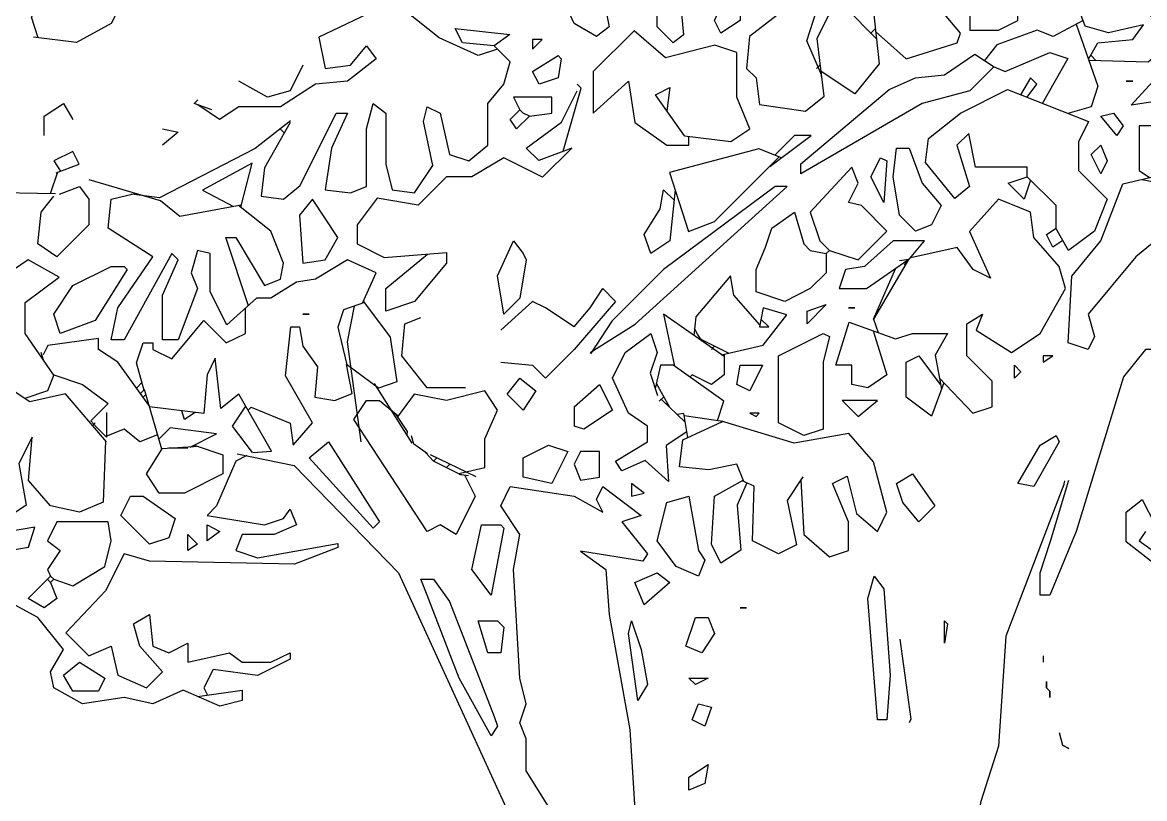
# Model space of a CAD drawing. Header units: metres. Extents: x -3.8 to 7.9, y -0.6 to 14.
# Drawn here: x 3.223 to 4.647, y 4.331 to 5.315 of the extents above; entities that cross this region are included whole.
import ezdxf

# ---------------------------------------------------------------- set-up
doc = ezdxf.new("R2010")
doc.units = ezdxf.units.M
doc.layers.add('ceco.net 88 green shadow', color=102, linetype='Continuous')
doc.layers.add('ceco.net 88 pair trees', color=7, linetype='Continuous')

msp = doc.modelspace()

# ---------------------------------------------------------------- linework, layer by layer
at = {"layer": 'ceco.net 88 green shadow', "linetype": 'Continuous'}
for p, q in [((3.8825, 5.2936), (3.8704, 5.2936)), ((3.8704, 5.2936), (3.8704, 5.2814)), ((3.8704, 5.2814), (3.8825, 5.2936)), ((3.8704, 5.2531), (3.9028, 5.2733)), ((3.9028, 5.2733), (3.9068, 5.2693)), ((3.9068, 5.2693), (3.9028, 5.245)), ((3.5788, 5.2612), (3.5626, 5.2288)), ((3.5342, 5.2207), (3.4978, 5.2409)), ((3.8785, 5.2369), (3.8704, 5.2531)), ((3.9028, 5.245), (3.8785, 5.2369)), ((4.6318, 5.2409), (4.6237, 5.2409)), ((4.6237, 5.2409), (4.6318, 5.2409)), ((3.5626, 5.2288), (3.5342, 5.2207)), ((3.2507, 5.1964), (3.275, 5.2126)), ((3.275, 5.2126), (3.2872, 5.1923)), ((3.8947, 5.2207), (3.8461, 5.2207)), ((3.8461, 5.2207), (3.8542, 5.2045)), ((3.8947, 5.2004), (3.8947, 5.2207)), ((3.842, 5.1923), (3.8542, 5.2045)), ((3.8582, 5.2004), (3.8542, 5.2045)), ((3.8663, 5.1964), (3.8582, 5.2004)), ((3.8663, 5.1964), (3.8582, 5.2004)), ((3.8663, 5.1964), (3.8947, 5.2004)), ((4.5913, 5.1964), (4.6075, 5.2004)), ((4.6075, 5.2004), (4.6196, 5.1842)), ((3.2507, 5.1721), (3.2507, 5.1964)), ((3.8501, 5.1802), (3.842, 5.1923)), ((3.8663, 5.1964), (3.8501, 5.1802)), ((4.6115, 5.1721), (4.5913, 5.1964)), ((4.6196, 5.1842), (4.6115, 5.1721)), ((3.4006, 5.1802), (3.4208, 5.1761)), ((3.4208, 5.1761), (3.4006, 5.1599)), ((4.328, 5.1194), (4.3321, 5.1559)), ((4.3321, 5.1559), (4.3483, 5.1559)), ((4.3483, 5.1559), (4.3645, 5.1113)), ((4.5791, 5.1478), (4.5913, 5.1599)), ((4.5913, 5.1599), (4.5994, 5.1397)), ((4.2997, 5.1194), (4.3118, 5.1437)), ((4.3118, 5.1437), (4.3199, 5.1397)), ((4.5913, 5.1235), (4.5791, 5.1478)), ((4.2754, 5.1316), (4.2227, 5.0749)), ((4.2835, 5.1113), (4.2754, 5.1316)), ((4.3199, 5.1397), (4.3159, 5.087)), ((4.5994, 5.1397), (4.5913, 5.1235)), ((4.3159, 5.087), (4.2997, 5.1194)), ((4.3361, 5.0708), (4.328, 5.1194)), ((4.2713, 5.087), (4.2835, 5.1113)), ((4.3645, 5.1113), (4.3888, 5.083)), ((3.5909, 5.0911), (3.5747, 5.0708)), ((3.6233, 5.0425), (3.5909, 5.0911)), ((4.2875, 5.083), (4.2713, 5.087)), ((4.3199, 5.0506), (4.2875, 5.083)), ((4.3888, 5.083), (4.3766, 5.0587)), ((3.5747, 5.0708), (3.5788, 5.0101)), ((4.1741, 5.0546), (4.2025, 5.0749)), ((4.2025, 5.0749), (4.2146, 5.0344)), ((4.2227, 5.0749), (4.2349, 5.0384)), ((4.3564, 5.0506), (4.3361, 5.0708)), ((4.166, 5.0303), (4.1741, 5.0546)), ((4.3766, 5.0587), (4.3564, 5.0506)), ((3.6071, 5.0141), (3.6233, 5.0425)), ((4.2835, 5.0141), (4.3199, 5.0506)), ((3.8258, 4.9939), (3.8461, 5.0384)), ((3.8461, 5.0384), (3.8582, 5.0222)), ((4.1539, 5.002), (4.166, 5.0303)), ((4.2146, 5.0344), (4.2227, 5.0263)), ((4.2227, 5.0263), (4.243, 5.0222)), ((4.2349, 5.0384), (4.247, 5.0263)), ((4.247, 5.0263), (4.243, 5.0222)), ((4.247, 5.0263), (4.2835, 5.0141)), ((3.5788, 5.0101), (3.6071, 5.0141)), ((3.8623, 5.0141), (3.8542, 4.9655)), ((3.8582, 5.0222), (3.8623, 5.0141)), ((4.243, 5.0222), (4.243, 4.9979)), ((3.2872, 4.9817), (3.3358, 5.006)), ((3.356, 5.002), (3.3155, 4.9372)), ((3.3358, 5.006), (3.352, 5.006)), ((3.352, 5.006), (3.356, 5.002)), ((4.1539, 4.9736), (4.1539, 5.002)), ((4.243, 4.9979), (4.2227, 4.9777)), ((3.8339, 4.9453), (3.8258, 4.9939)), ((3.2629, 4.9453), (3.2872, 4.9817)), ((3.9433, 4.9534), (3.9595, 4.9777)), ((3.9595, 4.9777), (3.9757, 4.9615)), ((4.1903, 4.9615), (4.1539, 4.9736)), ((4.2227, 4.9777), (4.1903, 4.9615)), ((3.8704, 4.9615), (3.8299, 4.925)), ((3.8542, 4.9655), (3.8339, 4.9453)), ((3.8866, 4.9534), (3.8704, 4.9615)), ((3.9757, 4.9615), (3.923, 4.9007)), ((4.243, 4.9574), (4.2187, 4.9331)), ((4.2187, 4.9493), (4.243, 4.9574)), ((3.271, 4.921), (3.2629, 4.9453)), ((3.5869, 4.9453), (3.5788, 4.9453)), ((3.5788, 4.9453), (3.5869, 4.9453)), ((3.7084, 4.9331), (3.7286, 4.9412)), ((3.923, 4.9291), (3.8866, 4.9534)), ((3.923, 4.9291), (3.9433, 4.9534)), ((4.2187, 4.9331), (4.2187, 4.9493)), ((4.2794, 4.9534), (4.2713, 4.9534)), ((4.2713, 4.9534), (4.2794, 4.9534)), ((3.3155, 4.9372), (3.271, 4.921)), ((3.7043, 4.8926), (3.7084, 4.9331)), ((4.1822, 4.8926), (4.2389, 4.921)), ((4.2389, 4.921), (4.247, 4.9169)), ((4.247, 4.9169), (4.2389, 4.8845)), ((3.8866, 4.8643), (3.923, 4.9007)), ((3.7367, 4.8521), (3.7043, 4.8926)), ((3.8299, 4.8845), (3.8704, 4.8805)), ((4.1822, 4.8562), (4.1822, 4.8926)), ((4.2389, 4.8845), (4.2389, 4.7995)), ((4.5305, 4.8926), (4.5184, 4.8926)), ((4.5184, 4.8926), (4.5184, 4.8845)), ((4.5184, 4.8845), (4.5305, 4.8926)), ((3.8704, 4.8805), (3.8866, 4.8643)), ((4.1296, 4.8562), (4.1336, 4.8805)), ((4.1336, 4.8805), (4.162, 4.8805)), ((4.162, 4.8805), (4.1458, 4.8481)), ((4.4819, 4.8643), (4.4819, 4.8805)), ((4.4819, 4.8805), (4.49, 4.8724)), ((4.49, 4.8724), (4.4819, 4.8643)), ((3.838, 4.844), (3.8542, 4.8643)), ((3.8542, 4.8643), (3.8744, 4.8481)), ((3.923, 4.8278), (3.9554, 4.8562)), ((3.9554, 4.8562), (3.9716, 4.8238)), ((4.1458, 4.8481), (4.1296, 4.8562)), ((4.1822, 4.8076), (4.1822, 4.8562)), ((3.7853, 4.8521), (3.7367, 4.8521)), ((3.8582, 4.8238), (3.838, 4.844)), ((3.8744, 4.8481), (3.8582, 4.8238)), ((3.923, 4.8278), (3.923, 4.8035)), ((4.3078, 4.8359), (4.2632, 4.8359)), ((4.2632, 4.8359), (4.2835, 4.8157)), ((4.2835, 4.8157), (4.3078, 4.8359)), ((3.9716, 4.8238), (3.9352, 4.7995)), ((4.1579, 4.8197), (4.1458, 4.8197)), ((4.1458, 4.8197), (4.1539, 4.8157)), ((4.1539, 4.8157), (4.1579, 4.8197)), ((3.9352, 4.7995), (3.923, 4.8035)), ((4.2146, 4.7914), (4.1822, 4.8076)), ((4.2389, 4.7995), (4.2146, 4.7914)), ((4.5143, 4.7792), (4.5346, 4.7914)), ((4.5346, 4.7914), (4.5386, 4.7833)), ((3.433, 4.7752), (3.4087, 4.7752)), ((3.5869, 4.763), (3.6112, 4.7833)), ((3.6112, 4.7833), (3.676, 4.682)), ((3.8582, 4.763), (3.8906, 4.7792)), ((3.8906, 4.7792), (3.9149, 4.7711)), ((3.9149, 4.7711), (3.8947, 4.7306)), ((3.9311, 4.7711), (3.923, 4.7549)), ((3.9554, 4.7711), (3.9311, 4.7711)), ((3.9554, 4.7387), (3.9554, 4.7711)), ((4.486, 4.7306), (4.5143, 4.7792)), ((4.5386, 4.7833), (4.5062, 4.7266)), ((3.6679, 4.6739), (3.5869, 4.763)), ((3.8582, 4.7387), (3.8582, 4.763)), ((3.923, 4.7549), (3.9311, 4.7347)), ((4.3321, 4.7306), (4.3523, 4.7428)), ((4.3523, 4.7428), (4.3807, 4.7023)), ((3.8947, 4.7306), (3.8582, 4.7387)), ((3.9311, 4.7347), (3.9554, 4.7387)), ((4.0121, 4.7185), (3.9959, 4.7306)), ((3.9959, 4.7306), (3.9959, 4.7144)), ((4.3402, 4.7063), (4.3321, 4.7306)), ((4.5062, 4.7266), (4.486, 4.7306)), ((3.3479, 4.6901), (3.3601, 4.7144)), ((3.3601, 4.7144), (3.3763, 4.7144)), ((3.3763, 4.7144), (3.4168, 4.6861)), ((3.9959, 4.7144), (4.0121, 4.7185)), ((4.0405, 4.7063), (4.0688, 4.7144)), ((4.0688, 4.7144), (4.081, 4.6456)), ((4.0283, 4.6577), (4.0405, 4.7063)), ((4.3604, 4.682), (4.3402, 4.7063)), ((4.3807, 4.7023), (4.3604, 4.682)), ((3.3844, 4.6537), (3.3479, 4.6901)), ((3.4168, 4.6861), (3.4087, 4.6618)), ((3.2669, 4.682), (3.2548, 4.6577)), ((3.3317, 4.682), (3.2669, 4.682)), ((3.3358, 4.6577), (3.3317, 4.682)), ((3.4573, 4.6577), (3.4573, 4.678)), ((3.4573, 4.678), (3.4735, 4.6699)), ((3.676, 4.682), (3.6679, 4.6739)), ((3.7934, 4.6213), (3.8056, 4.678)), ((3.8056, 4.678), (3.8299, 4.678)), ((3.8339, 4.6739), (3.8177, 4.5889)), ((3.8299, 4.678), (3.8339, 4.6739)), ((3.2548, 4.6577), (3.271, 4.6456)), ((3.3277, 4.6253), (3.3358, 4.6577)), ((3.4087, 4.6618), (3.3844, 4.6537)), ((3.433, 4.6456), (3.433, 4.6658)), ((3.433, 4.6658), (3.4451, 4.6537)), ((3.4735, 4.6699), (3.4573, 4.6577)), ((4.0526, 4.6253), (4.0283, 4.6577)), ((4.648, 4.6699), (4.6399, 4.6577)), ((4.6399, 4.6577), (4.6682, 4.6375)), ((3.271, 4.6456), (3.2548, 4.6213)), ((3.4451, 4.6537), (3.433, 4.6456)), ((4.081, 4.6456), (4.0891, 4.6334)), ((4.0891, 4.6334), (4.081, 4.6132)), ((3.2548, 4.6213), (3.2588, 4.6132)), ((3.2588, 4.6132), (3.2548, 4.6091)), ((3.2629, 4.6091), (3.2588, 4.6132)), ((3.2872, 4.601), (3.3277, 4.6253)), ((3.8177, 4.5889), (3.7934, 4.6213)), ((4, 4.6051), (4.0283, 4.6172)), ((4.0283, 4.6172), (4.0445, 4.6051)), ((4.081, 4.6132), (4.0526, 4.6253)), ((4.2956, 4.5848), (4.3037, 4.6132)), ((4.3037, 4.6132), (4.3159, 4.597)), ((3.2305, 4.5848), (3.2548, 4.6091)), ((3.2588, 4.6051), (3.2548, 4.6091)), ((3.2629, 4.6091), (3.2588, 4.6051)), ((3.2588, 4.6051), (3.2669, 4.5848)), ((3.2629, 4.6091), (3.2872, 4.601)), ((3.7367, 4.5889), (3.7286, 4.6091)), ((3.7286, 4.6091), (3.7448, 4.6091)), ((3.7448, 4.6091), (3.7651, 4.5808)), ((4.0121, 4.5767), (4, 4.6051)), ((4.0445, 4.6051), (4.0121, 4.5767)), ((3.2507, 4.5727), (3.2305, 4.5848)), ((3.2669, 4.5848), (3.2507, 4.5727)), ((3.7772, 4.4836), (3.7367, 4.5889)), ((4.3078, 4.4309), (4.2956, 4.5848)), ((4.3159, 4.597), (4.324, 4.4876)), ((3.7651, 4.5808), (3.8218, 4.435)), ((4.1417, 4.5727), (4.1336, 4.5727)), ((4.1336, 4.5727), (4.1417, 4.5727)), ((3.8137, 4.516), (3.8015, 4.5565)), ((3.8015, 4.5565), (3.8258, 4.5565)), ((3.8258, 4.5565), (3.8339, 4.5484)), ((3.9919, 4.5403), (3.9959, 4.5565)), ((3.9959, 4.5565), (4.0081, 4.52)), ((4.0648, 4.5241), (4.0769, 4.5605)), ((4.0769, 4.5605), (4.0931, 4.5605)), ((4.0931, 4.5605), (4.1012, 4.5403)), ((4.3928, 4.5281), (4.3928, 4.5565)), ((4.3928, 4.5565), (4.3969, 4.5524)), ((3.8339, 4.5484), (3.8299, 4.516)), ((4.3969, 4.5524), (4.3928, 4.5281)), ((4.004, 4.4552), (3.9919, 4.5403)), ((4.1012, 4.5403), (4.085, 4.516)), ((3.8299, 4.516), (3.8137, 4.516)), ((4.0081, 4.52), (4.0162, 4.4755)), ((4.085, 4.516), (4.0648, 4.5241)), ((3.275, 4.4876), (3.2953, 4.5038)), ((3.2953, 4.5038), (3.3277, 4.4836)), ((4.5184, 4.5119), (4.5184, 4.5038)), ((3.2872, 4.4674), (3.275, 4.4876)), ((4.324, 4.4876), (4.3199, 4.4309)), ((3.3277, 4.4836), (3.3196, 4.4674)), ((3.8177, 4.4107), (3.7772, 4.4836)), ((4.0162, 4.4755), (4.004, 4.4552)), ((4.0769, 4.4755), (4.0688, 4.4836)), ((4.0688, 4.4836), (4.0931, 4.4836)), ((4.0931, 4.4836), (4.0769, 4.4755)), ((4.5224, 4.4714), (4.5224, 4.4795)), ((4.5224, 4.4795), (4.5224, 4.4714)), ((4.5265, 4.4674), (4.5224, 4.4714)), ((3.3196, 4.4674), (3.2872, 4.4674)), ((4.5265, 4.4674), (4.5265, 4.4593)), ((4.5265, 4.4593), (4.5265, 4.4674)), ((4.0729, 4.4309), (4.081, 4.4512)), ((4.081, 4.4512), (4.0972, 4.4471)), ((4.0972, 4.4471), (4.0891, 4.4228)), ((3.8218, 4.435), (3.8258, 4.4228)), ((4.0891, 4.4228), (4.0729, 4.4309)), ((4.3199, 4.4309), (4.3078, 4.4309)), ((3.8258, 4.4228), (3.8177, 4.4107)), ((4.5386, 4.4147), (4.5427, 4.3985)), ((4.5427, 4.3985), (4.5508, 4.3945)), ((4.5508, 4.3945), (4.5427, 4.3985)), ((4.0688, 4.358), (4.0931, 4.3742)), ((4.0931, 4.3742), (4.0891, 4.3499)), ((4.0688, 4.3418), (4.0688, 4.358)), ((4.0891, 4.3499), (4.0688, 4.3418))]:
    msp.add_line(p, q, dxfattribs=at)
at = {"layer": 'ceco.net 88 pair trees', "linetype": 'Continuous'}
for p, q in [((4.3051, 5.3071), (4.2997, 5.3017)), ((4.5856, 5.2668), (4.5787, 5.2737)), ((4.2349, 5.2612), (4.2308, 5.2571)), ((4.2375, 5.2448), (4.2365, 5.2529)), ((3.4457, 5.2172), (3.4411, 5.2126)), ((3.4633, 5.2047), (3.4411, 5.2126)), ((3.5549, 5.1759), (3.55, 5.1806)), ((3.2675, 5.1253), (3.2584, 5.098)), ((3.3971, 5.0927), (3.3615, 5.0975)), ((4.3422, 5.008), (4.3677, 5.0384)), ((4.3357, 5.0133), (4.3479, 5.0149)), ((4.0795, 4.92), (4.0757, 4.9272)), ((4.3031, 4.939), (4.3088, 4.922)), ((3.2629, 4.8681), (3.2264, 4.921)), ((4.086, 4.9108), (4.0795, 4.92)), ((4.1188, 4.8959), (4.0842, 4.9133)), ((4.1012, 4.9048), (4.0972, 4.9007)), ((3.2497, 4.8871), (3.2467, 4.8967)), ((3.2323, 4.8343), (3.1667, 4.8772)), ((3.375, 4.859), (3.3678, 4.8517)), ((3.7177, 4.7818), (3.6699, 4.8574)), ((4.0445, 4.827), (4.0275, 4.8576)), ((3.3779, 4.8497), (3.3728, 4.8446)), ((3.3797, 4.8434), (3.3763, 4.84)), ((3.4, 4.774), (3.3779, 4.8497)), ((4.037, 4.8406), (4.0311, 4.8349)), ((4.064, 4.8084), (4.0338, 4.8373)), ((4.0421, 4.8294), (4.0378, 4.8335)), ((3.3297, 4.8205), (3.3297, 4.7893)), ((3.6958, 4.8193), (3.7114, 4.7966)), ((4.0621, 4.8193), (4.0538, 4.8183)), ((4.0672, 4.7889), (4.0621, 4.8193)), ((4.1119, 4.8094), (4.0627, 4.8163)), ((3.3098, 4.81), (3.3175, 4.8017)), ((3.3155, 4.8076), (3.3115, 4.8035)), ((3.3175, 4.8017), (3.3297, 4.7893)), ((3.7114, 4.7966), (3.711, 4.7926)), ((3.7165, 4.7914), (3.7191, 4.7808)), ((3.4467, 4.7774), (3.3998, 4.7746)), ((3.7371, 4.7681), (3.7191, 4.7808)), ((3.7448, 4.759), (3.7347, 4.7693)), ((3.7987, 4.7389), (3.7408, 4.7671)), ((3.7485, 4.7626), (3.7448, 4.759)), ((3.78, 4.7413), (3.7448, 4.759)), ((3.7649, 4.7547), (3.761, 4.7509)), ((3.8096, 4.7503), (3.7766, 4.743)), ((3.789, 4.7401), (3.777, 4.7418)), ((4.5439, 4.7264), (4.5455, 4.7341)), ((4.3365, 4.533), (4.3505, 4.4317)), ((4.3505, 4.4317), (4.3483, 4.4269))]:
    msp.add_line(p, q, dxfattribs=at)
for points in [[(3.8258, 5.2814), (3.8015, 5.2733), (3.7517, 5.296), (3.6531, 5.3746), (3.6314, 5.3746), (3.599, 5.3503), (3.6152, 5.326), (3.6606, 5.326), (3.5992, 5.2968), (3.6071, 5.2571), (3.6395, 5.2612), (3.6598, 5.2855), (3.6719, 5.2693), (3.6355, 5.2409), (3.595, 5.2369), (3.5504, 5.2085), (3.4978, 5.2085), (3.4731, 5.1921), (3.4457, 5.2107)], [(4.055, 5.3719), (4.0619, 5.2996), (4.0486, 5.2895), (4.0283, 5.3098), (4.0283, 5.3624)], [(3.243, 5.296), (3.2345, 5.3219), (3.2467, 5.3462), (3.2953, 5.3624), (3.3479, 5.3381), (3.3358, 5.3138), (3.2916, 5.2897), (3.2373, 5.2966)], [(4.1336, 5.3529), (4.1336, 5.3179), (4.1093, 5.3017), (4.1012, 5.3179), (4.1215, 5.3624), (4.1336, 5.3503)], [(4.3055, 5.3037), (4.3442, 5.2693), (4.409, 5.2895), (4.4131, 5.3017), (4.3726, 5.3503), (4.357, 5.358), (4.3019, 5.3367), (4.31, 5.263), (4.2794, 5.2247), (4.2365, 5.2533)], [(4.5757, 5.2687), (4.5876, 5.2895), (4.6318, 5.2936), (4.6457, 5.3122), (4.601, 5.3023), (4.5714, 5.3108), (4.5538, 5.3588), (4.5386, 5.3665), (4.5147, 5.3306), (4.475, 5.3426), (4.4252, 5.326), (4.4252, 5.3057), (4.4617, 5.3057), (4.486, 5.3179), (4.486, 5.3361)], [(3.9595, 5.3503), (3.9676, 5.3098), (3.9514, 5.2976), (3.923, 5.3138), (3.9068, 5.3503)], [(4.2369, 5.2488), (4.2183, 5.2921), (4.2308, 5.33), (4.2118, 5.3493), (4.1454, 5.2974), (4.1417, 5.2571), (4.1539, 5.245), (4.1581, 5.2114), (4.2166, 5.2028), (4.2403, 5.2219), (4.2314, 5.2948), (4.2511, 5.3341), (4.2673, 5.3341), (4.3065, 5.2948)], [(4.6688, 5.3164), (4.6561, 5.3462), (4.6486, 5.3314), (4.6812, 5.2903), (4.6516, 5.265), (4.5763, 5.2672)], [(4.569, 5.3177), (4.5307, 5.2976), (4.5107, 5.3055), (4.4596, 5.2869), (4.4436, 5.267)], [(4.5601, 5.313), (4.5876, 5.2344), (4.5791, 5.2085), (4.5495, 5.2)], [(3.8218, 5.2855), (3.7813, 5.2895), (3.7721, 5.3077), (3.8416, 5.3002), (3.8218, 5.2855)], [(4.0631, 5.1717), (4.1219, 5.1642), (4.1458, 5.1802), (4.1296, 5.2207), (4.1296, 5.2774), (4.1016, 5.2867), (4.0392, 5.2703), (3.9992, 5.3049), (3.9473, 5.2531), (3.9473, 5.2004), (3.9919, 5.2409), (4, 5.1883), (4.0405, 5.1599), (4.0688, 5.1599), (4.0688, 5.1709)], [(4.9622, 5.2184), (4.8908, 5.2361), (4.8393, 5.1866), (4.8221, 5.2126), (4.8017, 5.1962), (4.7636, 5.2231), (4.6935, 5.2077), (4.6798, 5.218), (4.6297, 5.2103), (4.7168, 5.3057), (4.7632, 5.2749), (4.8667, 5.2638), (4.8667, 5.213)], [(3.5626, 5.1883), (3.5302, 5.131), (3.5261, 5.0951), (3.5545, 5.0911), (3.5755, 5.1087), (3.6213, 5.2004), (3.6355, 5.2004), (3.6152, 5.1559), (3.6071, 5.1032), (3.6395, 5.0992), (3.6598, 5.1073), (3.6598, 5.1802), (3.6679, 5.2126), (3.6841, 5.2004), (3.6841, 5.1356), (3.6922, 5.1032), (3.7205, 5.0992), (3.7436, 5.1338), (3.7321, 5.1895), (3.7367, 5.2085), (3.7529, 5.2004), (3.7651, 5.1478), (3.7894, 5.1397), (3.8137, 5.1599), (3.8137, 5.2126), (3.8339, 5.2369), (3.842, 5.2652), (3.8218, 5.2855)], [(4.4556, 5.2591), (4.4252, 5.2288), (4.3645, 5.2126), (4.2106, 5.1235), (4.2106, 5.1362), (4.3227, 5.2302), (4.3564, 5.245), (4.3928, 5.249), (4.4315, 5.2749), (4.4562, 5.2589), (4.4698, 5.2531), (4.5265, 5.2774), (4.5495, 5.2697), (4.5173, 5.2128)], [(4.4979, 5.2205), (4.5103, 5.2369), (4.5022, 5.245), (4.4896, 5.2237)], [(3.8829, 5.1192), (3.9202, 5.1561), (3.8781, 5.1403), (3.8623, 5.1559), (3.9072, 5.1887), (3.9271, 5.2288)], [(3.9092, 5.152), (3.9319, 5.232), (3.9271, 5.2369)], [(4.0631, 5.1717), (4.0263, 5.2237), (4.0445, 5.2328), (4.0409, 5.2033)], [(4.4981, 5.1194), (4.4981, 5.1316), (4.4323, 5.1316), (4.4238, 5.1745), (4.4088, 5.1597), (4.4248, 5.1071), (4.4062, 5.0919), (4.3689, 5.1376), (4.3726, 5.168), (4.4131, 5.2004), (4.4728, 5.2304), (4.5759, 5.1899), (4.5629, 5.164), (4.5629, 5.1275), (4.5994, 5.0911), (4.5832, 5.0506), (4.5504, 5.0259), (4.5342, 5.0544)], [(3.563, 5.1907), (3.5184, 5.1555), (3.3971, 5.0927)], [(4.6437, 5.1162), (4.6885, 5.1073), (4.7006, 5.0708), (4.6358, 5.0182), (4.5751, 4.9453), (4.5832, 4.9169), (4.5751, 4.9007), (4.55, 4.909), (4.5544, 4.9935), (4.5913, 5.0384), (4.6192, 5.1105), (4.6719, 5.1229), (4.6627, 5.1842), (4.6399, 5.1842), (4.6399, 5.1275), (4.6532, 5.1186)], [(4.1713, 5.1326), (4.2237, 5.1721), (4.2025, 5.1721), (4.1776, 5.1472)], [(4.1861, 5.1437), (4.1573, 5.1549), (4.0441, 5.1249), (4.068, 5.0504), (4.1012, 5.0627), (4.1834, 5.1449)], [(3.2657, 5.1245), (3.2951, 5.1358), (3.2872, 5.1518), (3.2629, 5.1397), (3.2714, 5.1267)], [(3.8829, 5.1192), (3.8339, 5.1437), (3.7934, 5.1194), (3.761, 5.1194), (3.7252, 5.0836), (3.6731, 5.0925), (3.6476, 5.0587), (3.6476, 5.0344), (3.682, 5.0172), (3.761, 5.0236), (3.761, 5.0101), (3.7205, 4.9615), (3.6841, 4.9493), (3.6841, 4.9777), (3.7369, 5.0216)], [(3.5002, 5.0811), (3.5144, 5.1368), (3.4516, 5.1026), (3.4909, 5.082)], [(3.2651, 5.098), (3.1738, 5.0998), (3.1541, 5.1237), (3.1383, 5.1184)], [(3.5008, 5.0838), (3.4226, 5.0694), (3.3981, 5.089), (3.3076, 5.1158)], [(4.5022, 5.1154), (4.4941, 5.0911), (4.4738, 5.1113), (4.4981, 5.1194)], [(4.5346, 5.0538), (4.5346, 5.083), (4.4981, 5.1194)], [(3.2699, 5.0977), (3.2953, 5.1073), (3.3074, 5.0911), (3.3074, 5.0587), (3.2669, 5.0182), (3.2426, 5.0344), (3.2467, 5.0749), (3.2629, 5.0951)], [(3.6547, 4.9592), (3.6719, 4.9979), (3.6355, 5.0141), (3.595, 4.9898), (3.5707, 4.9858), (3.5383, 4.9655), (3.5202, 4.9655), (3.4824, 4.9317), (3.4613, 4.9736), (3.4613, 5.0222), (3.4451, 5.0263), (3.437, 4.9979), (3.4451, 4.9777), (3.4208, 4.9129), (3.4006, 4.9129), (3.4006, 4.9696), (3.4208, 5.0141), (3.4127, 5.0222), (3.352, 4.9129), (3.3358, 4.9129), (3.3439, 4.9534), (3.3884, 5.0182), (3.3317, 5.0546), (3.3358, 5.0911), (3.3657, 5.0986)], [(3.9433, 4.8967), (4.0004, 4.9327), (4.1933, 5.1073), (4.1782, 5.1073), (4.0364, 5.002), (3.9708, 4.9364), (3.9437, 4.895)], [(4.0512, 5.103), (4.0443, 5.0382), (4.0202, 5.0222), (4.0121, 5.0465), (4.0324, 5.0789), (4.0364, 5.1032), (4.0498, 5.0899)], [(3.5097, 4.956), (3.481, 5.0425), (3.4937, 5.0425), (3.5302, 4.9817), (3.5504, 4.9898), (3.5545, 5.0101), (3.5383, 5.0506), (3.4974, 5.0832)], [(4.3863, 4.8645), (4.4289, 4.8197), (4.4536, 4.8278), (4.4536, 4.8602), (4.4212, 4.8926), (4.4212, 4.9331), (4.4414, 4.9453), (4.4333, 4.925), (4.4779, 4.8967), (4.5143, 4.921), (4.5467, 4.9777), (4.5386, 5.006), (4.5062, 5.0425), (4.5022, 5.0749), (4.4617, 5.0911), (4.4248, 5.0502), (4.4515, 4.9908), (4.4293, 5.002), (4.4092, 5.0301), (4.3503, 5.0167)], [(4.5431, 5.0386), (4.5305, 5.0303), (4.5224, 5.0465), (4.5346, 5.0546)], [(4.3677, 5.0384), (4.328, 5.0384), (4.2916, 5.006), (4.2673, 5.002), (4.2592, 4.9777), (4.2942, 4.9777), (4.3479, 5.0149)], [(3.2264, 4.921), (3.2264, 4.9603), (3.2697, 4.9922), (3.2305, 5.0141), (3.194, 4.9898), (3.1622, 4.9858), (3.1497, 4.9279), (3.1555, 4.8829)], [(4.3472, 5.0147), (4.3031, 4.939), (4.3308, 5.003)], [(4.8189, 5.0022), (4.7695, 4.9858), (4.7006, 4.9817), (4.6723, 4.925), (4.6966, 4.9129), (4.729, 4.921), (4.729, 4.9129), (4.7047, 4.9007), (4.648, 4.9007), (4.62, 4.8657), (4.5601, 4.6695), (4.5265, 4.5889), (4.5143, 4.5889), (4.5143, 4.6172), (4.5273, 4.6575), (4.5508, 4.7347)], [(4.1589, 4.9319), (4.1255, 4.9696), (4.1215, 4.9939), (4.0775, 4.942), (4.0749, 4.9185)], [(3.6569, 4.96), (3.6306, 4.9509), (3.6231, 4.9287), (3.6347, 4.8813)], [(3.6557, 4.9615), (3.6895, 4.9163), (3.6982, 4.8594), (3.6747, 4.8517), (3.6344, 4.8817)], [(3.644, 4.9556), (3.6351, 4.9102), (3.6525, 4.7835)], [(3.3777, 4.8485), (3.3678, 4.8837), (3.3763, 4.9088), (3.3884, 4.9088), (3.3884, 4.9007), (3.4127, 4.8886), (3.4532, 4.9372), (3.4816, 4.9088), (3.5059, 4.921), (3.5059, 4.9526)], [(4.1134, 4.8916), (4.0364, 4.9453), (4.0504, 4.8793)], [(4.1101, 4.8938), (4.1628, 4.9062), (4.1931, 4.9445), (4.163, 4.9532), (4.1583, 4.9291), (4.1701, 4.9291), (4.1601, 4.9388)], [(3.5095, 4.8234), (3.5134, 4.8272), (3.5626, 4.8072), (3.5666, 4.7792), (3.5909, 4.8076), (3.5569, 4.8671), (3.5636, 4.9291), (3.5747, 4.9291), (3.5788, 4.9048), (3.5976, 4.8784), (3.5942, 4.8402), (3.6193, 4.8359), (3.6413, 4.8446), (3.6344, 4.8817)], [(4.3027, 4.9242), (4.3199, 4.8683), (4.2956, 4.8521), (4.2754, 4.8562), (4.2754, 4.8805), (4.2551, 4.8805), (4.2719, 4.9353), (4.3308, 4.9139), (4.3523, 4.921), (4.3969, 4.921), (4.3811, 4.8932), (4.389, 4.8501)], [(3.3836, 4.8298), (3.3439, 4.8845), (3.3196, 4.9007), (3.3196, 4.9145), (3.2552, 4.9056), (3.2493, 4.8936)], [(4.066, 4.7962), (4.0397, 4.7786), (4.0427, 4.733), (4.0133, 4.7596), (3.9838, 4.7468), (3.9757, 4.759), (4.0162, 4.7833), (4.0162, 4.8035), (3.9919, 4.8197), (3.9716, 4.8643), (3.9878, 4.8967), (4.0202, 4.921), (4.0283, 4.8967), (4.0196, 4.8705), (4.0289, 4.842)], [(3.5154, 4.7699), (3.5391, 4.7715), (3.4978, 4.844), (3.4747, 4.8256), (3.4678, 4.8896), (3.4573, 4.8683), (3.4532, 4.8193), (3.3842, 4.8278)], [(4.1134, 4.8946), (4.1134, 4.8683), (4.0972, 4.8562), (4.0729, 4.8683), (4.07, 4.8655)], [(4.392, 4.8584), (4.3764, 4.8159), (4.3442, 4.84), (4.3442, 4.8845), (4.3604, 4.8926), (4.3877, 4.8562)], [(4.05, 4.8805), (4.0328, 4.8805), (4.0261, 4.8511)], [(4.1049, 4.8104), (4.113, 4.8349), (4.0488, 4.8805)], [(3.2629, 4.8683), (3.2548, 4.8481), (3.226, 4.8383)], [(3.2627, 4.8683), (3.2993, 4.8562), (3.3317, 4.8319), (3.3098, 4.81)], [(3.3297, 4.7833), (3.2776, 4.8442), (3.2323, 4.8343)], [(3.8096, 4.7503), (3.8096, 4.7873), (3.8258, 4.8238), (3.8096, 4.8481), (3.761, 4.8359), (3.7201, 4.844), (3.6988, 4.8153)], [(3.515, 4.7699), (3.4897, 4.8035), (3.5065, 4.8288)], [(3.7843, 4.7407), (3.7975, 4.7144), (3.7732, 4.6658), (3.7529, 4.678), (3.7367, 4.6699), (3.6436, 4.8116), (3.6598, 4.8359), (3.676, 4.8359), (3.6997, 4.8163)], [(4.7853, 4.5301), (4.6237, 4.6565), (4.6237, 4.6942), (4.6439, 4.7104), (4.6601, 4.678), (4.7087, 4.6618), (4.7439, 4.6662), (4.7211, 4.729), (4.681, 4.758), (4.6642, 4.7833), (4.6561, 4.8197), (4.6638, 4.8349), (4.6753, 4.7926), (4.7142, 4.8019), (4.7002, 4.7786), (4.7024, 4.7446)], [(3.4423, 4.8205), (3.4289, 4.8116), (3.4253, 4.8228)], [(3.3945, 4.7922), (3.3722, 4.7833), (3.352, 4.7995), (3.3297, 4.7906)], [(3.436, 4.7768), (3.4694, 4.7934), (3.4105, 4.8013), (3.3961, 4.7869)], [(4.1383, 4.733), (4.1296, 4.7549), (4.0939, 4.7478), (4.0569, 4.7519), (4.0611, 4.7861), (4.1115, 4.8092)], [(4.2106, 4.7347), (4.2146, 4.6658), (4.247, 4.6375), (4.2713, 4.6456), (4.2713, 4.682), (4.2511, 4.7306), (4.2693, 4.7397), (4.2812, 4.6927), (4.3078, 4.6699), (4.3199, 4.6942), (4.3029, 4.758), (4.2717, 4.7938), (4.2021, 4.7816), (4.1099, 4.8098)], [(3.3283, 4.7849), (3.3256, 4.7071), (3.2953, 4.6942), (3.2588, 4.7023), (3.2309, 4.7343), (3.2355, 4.7893), (3.2187, 4.7559), (3.2278, 4.7033), (3.2007, 4.6851), (3.1521, 4.6968)], [(3.4411, 4.7792), (3.4775, 4.7671), (3.4775, 4.7428), (3.4289, 4.7185), (3.3965, 4.7185), (3.3803, 4.7428), (3.4002, 4.7746)], [(3.5077, 4.7659), (3.4937, 4.759), (3.4694, 4.7023), (3.4573, 4.6901), (3.5302, 4.678), (3.5545, 4.6861), (3.5626, 4.6982), (3.5707, 4.678), (3.5423, 4.6658), (3.5018, 4.6658), (3.4937, 4.6456), (3.5215, 4.6363), (3.6233, 4.6545), (3.6233, 4.6496), (3.5682, 4.6284), (3.3844, 4.6322), (3.352, 4.6415), (3.3285, 4.5945), (3.278, 4.5413), (3.3074, 4.5119), (3.3358, 4.5241), (3.3439, 4.4876), (3.3803, 4.4714), (3.4006, 4.4917), (3.3722, 4.5241), (3.3641, 4.5524), (3.3844, 4.5646), (3.3884, 4.5241), (3.4087, 4.516), (3.433, 4.5281), (3.433, 4.5038), (3.4856, 4.516), (3.5018, 4.5038), (3.5383, 4.5038), (3.5626, 4.516), (3.5626, 4.5079), (3.5215, 4.4872), (3.465, 4.4947), (3.4532, 4.4714), (3.4577, 4.4623)], [(3.4957, 4.7683), (3.568, 4.7533), (3.7003, 4.6172), (3.8483, 4.2944)], [(4.1421, 4.7314), (4.13, 4.7033), (4.1344, 4.6462), (4.1093, 4.6294), (4.0972, 4.6537), (4.1012, 4.7144), (4.1377, 4.7347)], [(4.2134, 4.7389), (4.1933, 4.7089), (4.2051, 4.6529), (4.1822, 4.6415), (4.1494, 4.6579), (4.1516, 4.727), (4.1364, 4.7339)], [(4.5445, 4.7294), (4.471, 4.5368), (4.4617, 4.3973), (4.4386, 4.3258), (4.4046, 4.034), (4.3811, 3.8435), (4.3726, 3.8194), (4.3564, 3.8396), (4.3685, 3.9287), (4.3641, 3.9518), (4.326, 3.8688), (4.3199, 3.8275), (4.2991, 3.8066), (4.2871, 3.7505), (4.2754, 3.7505), (4.2673, 3.7748), (4.2786, 4.0099), (4.3009, 4.16), (4.3037, 4.0016), (4.2885, 3.8799), (4.2936, 3.7811)], [(3.923, 4.2689), (3.8623, 4.3661), (3.8623, 4.4066), (3.8542, 4.4269), (3.8623, 4.4512), (3.8542, 4.4836), (3.8461, 4.6213), (3.8542, 4.6658), (3.8299, 4.7023), (3.842, 4.7266), (3.923, 4.7144), (3.9595, 4.6942), (3.9514, 4.7104), (3.9595, 4.7266), (4.0081, 4.6901), (3.9838, 4.682), (4.0162, 4.6415), (4.0101, 4.6322), (3.9311, 4.6446), (3.9635, 4.6213), (3.9676, 4.5646), (3.9939, 4.4186), (4.006, 4.2217)], [(3.1879, 4.6425), (3.2307, 4.65), (3.239, 4.6753), (3.1863, 4.6662), (3.1778, 4.6537), (3.2001, 4.6448)], [(3.4451, 4.4605), (3.5018, 4.4686), (3.5018, 4.4552), (3.4735, 4.4481), (3.4269, 4.4684), (3.3884, 4.4512), (3.352, 4.4593), (3.2993, 4.4512), (3.2629, 4.4714), (3.2588, 4.4917), (3.275, 4.52), (3.2426, 4.5605), (3.19, 4.5889), (3.1491, 4.5879)]]:
    msp.add_lwpolyline(points, dxfattribs=at)

doc.saveas('drawing.dxf')
